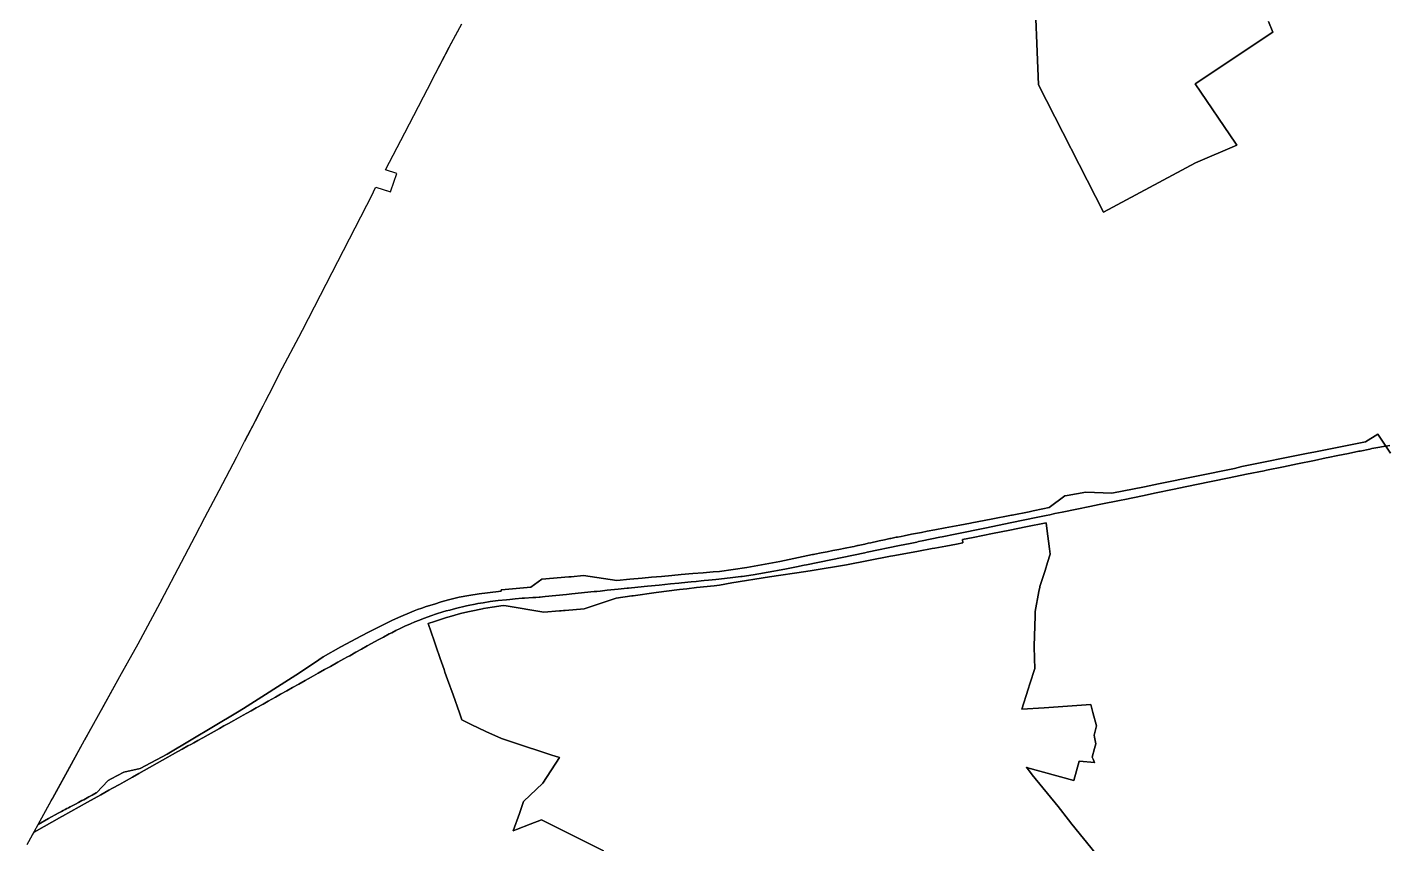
# Model space of a CAD drawing. Header units: inches. Extents: x 11258954 to 11313122, y 3645444 to 3695200.
# Drawn here: x 11263614 to 11276148, y 3655818 to 3663356 of the extents above; entities that cross this region are included whole.
import ezdxf

# ---------------------------------------------------------------- set-up
doc = ezdxf.new("R2010")
doc.units = ezdxf.units.IN
doc.header["$MEASUREMENT"] = 0
for name, color, linetype in [('SchoolBoardDistrict', 253, 'Continuous'), ('SchoolZone_Elementary', 251, 'Continuous'), ('SchoolZone_High', 63, 'Continuous'), ('SchoolZone_Middle', 154, 'Continuous')]:
    doc.layers.add(name, color=color, linetype=linetype)

msp = doc.modelspace()

# ---------------------------------------------------------------- linework, layer by layer
at = {"layer": 'SchoolBoardDistrict'}
for points in [[(11276184.697, 3659495.6555), (11276108.544, 3659482.308), (11276108.1305, 3659482.233), (11276092.081, 3659479.317), (11276019.3115, 3659466.0975), (11276007.9885, 3659464.0405), (11276007.93, 3659464.03), (11276000, 3659462.4), (11275910.471, 3659444.17), (11275898.39, 3659441.71), (11275802.5, 3659422.2), (11275706.25, 3659402.4), (11275616.5, 3659384.1), (11275598.47, 3659380.3545), (11275491.1, 3659358.05), (11275333.45, 3659325.95), (11275202.7, 3659299.05), (11275046.8, 3659266.85), (11275024.8965, 3659262.343), (11274862.927, 3659229.015), (11274701.75, 3659195.85), (11274537.487, 3659162.486), (11274521.8, 3659159.3), (11274310.5, 3659115.75), (11274179.45, 3659088.55), (11274028.15, 3659057.95), (11273902.25, 3659031.75), (11273738.7, 3658998.15), (11273705.9165, 3658991.401), (11273501.9, 3658949.4), (11273416.7, 3658932.1), (11273295.75, 3658906.65), (11273161.55, 3658879.65), (11273095.338, 3658865.997), (11273047.1, 3658856.05), (11273012.743, 3658849.011), (11272936.783, 3658833.3725), (11272681.3, 3658780.775), (11272462.6, 3658735.95), (11272175.7755, 3658677.0015), (11272055.1, 3658652.2), (11272032.214, 3658647.5035), (11271870.138, 3658614.243), (11271837.546, 3658607.555), (11271819.4785, 3658603.848), (11271758.4765, 3658591.331), (11271659.7, 3658571.05), (11271362.25, 3658509.85), (11271341.8365, 3658505.6565), (11271027.35, 3658441.05), (11271027.35, 3658441.1), (11270802.313, 3658395.1985), (11270780.75, 3658390.8), (11270710.0265, 3658376.082), (11270617.85, 3658356.9), (11270536.226, 3658340.9995), (11270500.55, 3658334.05), (11270312.6, 3658301.4), (11270208.3615, 3658286.6705), (11270197.6, 3658285.15), (11270099.85, 3658273.95), (11269965.4435, 3658259.144), (11269900, 3658252.55), (11269858.6495, 3658248.479), (11269831.95, 3658245.85), (11269786.175, 3658241.35), (11269740.4, 3658236.85), (11269649, 3658227.45), (11269626.594, 3658225.2575), (11269548.35, 3658217.6), (11269442.45, 3658206.8), (11269336.8, 3658196.15), (11269247.3, 3658187.15), (11269161.45, 3658178.25), (11269149.4895, 3658177.028), (11269065.05, 3658168.4), (11268964.6, 3658158.35), (11268901.0905, 3658151.9655), (11268869.6, 3658148.8), (11268843.1545, 3658146.133), (11268638.6485, 3658125.5465), (11268589.6, 3658120.5), (11268489.5, 3658110.2), (11268390.7, 3658100), (11268368.3, 3658097.675), (11268345.809, 3658095.349), (11268336.15, 3658094.35), (11268306.825, 3658092.95), (11268277.5, 3658091.55), (11268201.2, 3658086.25), (11268180.1585, 3658084.4765), (11268114, 3658078.9), (11268065.6745, 3658074.6315), (11268034.75, 3658071.9), (11267957.9, 3658064.25), (11267885.15, 3658054.55), (11267818.9, 3658044.1), (11267770.8105, 3658036.134), (11267745.25, 3658031.9), (11267682.7, 3658019.2), (11267667.557, 3658015.715), (11267628.6, 3658006.75), (11267601.25, 3658000), (11267600.592, 3657999.838), (11267564.8, 3657991), (11267511.2, 3657976.65), (11267480.075, 3657967.575), (11267448.95, 3657958.5), (11267390, 3657940.05), (11267336.65, 3657922), (11267279, 3657901.1), (11267255.625, 3657892.55), (11267232.25, 3657884), (11267188.85, 3657866.3), (11267149.2, 3657849.35), (11267097.5, 3657826.6), (11267080.2225, 3657818.524), (11267054.5, 3657806.5), (11267013.3, 3657786.35), (11266976.1, 3657767.525), (11266952.2, 3657755.45), (11266900, 3657727.5), (11266850.75, 3657701.55), (11266790.95, 3657668.2), (11266751.3, 3657646.1), (11266698.2, 3657616.55), (11266645.7, 3657587.15), (11266588.8, 3657555.2), (11266569.201, 3657544.278), (11266534.25, 3657524.8), (11266479.1, 3657494.1), (11266411.75, 3657456.3), (11266357.7, 3657426.35), (11266298.7, 3657393.35), (11266234.9, 3657357.3), (11266178, 3657325.65), (11266119.1, 3657292.75), (11266061.7, 3657260.75), (11266008.3, 3657230.9), (11265951.85, 3657199.25), (11265904.95, 3657172.85), (11265835.95, 3657134.55), (11265790.95, 3657108.95), (11265725.9, 3657072.95), (11265679.6, 3657047.3), (11265639.65, 3657024.55), (11265605.187, 3657005.4005), (11265583.5, 3656993.35), (11265519.55, 3656957.85), (11265471.05, 3656930.35), (11265429, 3656907.4), (11265387.15, 3656884.05), (11265339.3, 3656856.85), (11265282.85, 3656825.35), (11265232.55, 3656797.3), (11265189.05, 3656773.2), (11265151.4, 3656751.95), (11265124.125, 3656736.75), (11265096.85, 3656721.55), (11265044.6, 3656692.3), (11265004.6, 3656669.75), (11264954.35, 3656642.1), (11264911.9, 3656617.95), (11264642.9205, 3656467.7545), (11264583.75, 3656434.2), (11264507.2, 3656391.55), (11264485.85, 3656379.375), (11264464.5, 3656367.2), (11264401.95, 3656332.75), (11264367.15, 3656313.125), (11264291.975, 3656271.128), (11264170.5885, 3656203.3145), (11263938.0425, 3656073.4), (11263934.465, 3656071.4015), (11263676.704, 3655927.4015), (11263689.991, 3655951.4775), (11263702.915, 3655974.896), (11263714.9065, 3655996.625), (11263839.0615, 3656222.0745), (11263849.795, 3656241.565), (11264003.6915, 3656521.0215), (11264143.433, 3656774.7745), (11264145.844, 3656779.125), (11264469.25, 3657362.75), (11264637.2605, 3657665.928), (11264840.416, 3658044.1215), (11264852.315, 3658066.7485), (11264858.3165, 3658078.1605), (11264880.813, 3658120.939), (11265006.337, 3658359.791), (11265163.8665, 3658659.46), (11265253.7965, 3658830.3925), (11265384.317, 3659079.872), (11265384.3465, 3659079.9275), (11265384.3505, 3659079.936), (11265546.469, 3659391.375), (11265619.722, 3659531.965), (11265621.5315, 3659535.4375), (11265638.369, 3659567.8905), (11265649.9375, 3659590.1875), (11265719.6565, 3659724.125), (11265755.1405, 3659792.281), (11265790.625, 3659860.4375), (11265800.223, 3659878.879), (11265813.6875, 3659904.75), (11265879.469, 3660034.4375), (11265879.7985, 3660035.0985), (11265945.219, 3660166.375), (11265960.3995, 3660194.927), (11265968.8125, 3660210.75), (11266119.094, 3660493.6875), (11266152.25, 3660558.0625), (11266318.875, 3660881.625), (11266798, 3661814.625), (11266819.1935, 3661857.138), (11266829.625, 3661878.0625), (11266964.1165, 3661836.4915), (11266965.651, 3661840.766), (11266967.1855, 3661845.04), (11267023.1255, 3662006.6465), (11266920.625, 3662040.125), (11267097.7815, 3662381.125), (11267223.4, 3662623.1655), (11267269.5345, 3662712.137), (11267307.219, 3662784.8125), (11267381.2815, 3662927.6875), (11267506.1795, 3663167.8075), (11267507.9375, 3663171.1875), (11267568.147, 3663284.7995), (11267622.375, 3663387.125)], [(11263613.5, 3655812.875), (11263663.141, 3655902.825), (11263676.704, 3655927.4015), (11263934.465, 3656071.4015), (11263938.0425, 3656073.4), (11264170.5885, 3656203.3145), (11264291.975, 3656271.128), (11264367.15, 3656313.125), (11264401.95, 3656332.75), (11264464.5, 3656367.2), (11264485.85, 3656379.375), (11264507.2, 3656391.55), (11264583.75, 3656434.2), (11264642.9205, 3656467.7545), (11264911.9, 3656617.95), (11264954.35, 3656642.1), (11265004.6, 3656669.75), (11265044.6, 3656692.3), (11265096.85, 3656721.55), (11265124.125, 3656736.75), (11265151.4, 3656751.95), (11265189.05, 3656773.2), (11265232.55, 3656797.3), (11265282.85, 3656825.35), (11265339.3, 3656856.85), (11265387.15, 3656884.05), (11265429, 3656907.4), (11265471.05, 3656930.35), (11265519.55, 3656957.85), (11265583.5, 3656993.35), (11265605.187, 3657005.4005), (11265639.65, 3657024.55), (11265679.6, 3657047.3), (11265725.9, 3657072.95), (11265790.95, 3657108.95), (11265835.95, 3657134.55), (11265904.95, 3657172.85), (11265951.85, 3657199.25), (11266008.3, 3657230.9), (11266061.7, 3657260.75), (11266119.1, 3657292.75), (11266178, 3657325.65), (11266234.9, 3657357.3), (11266298.7, 3657393.35), (11266357.7, 3657426.35), (11266411.75, 3657456.3), (11266479.1, 3657494.1), (11266534.25, 3657524.8), (11266569.201, 3657544.278), (11266588.8, 3657555.2), (11266645.7, 3657587.15), (11266698.2, 3657616.55), (11266751.3, 3657646.1), (11266790.95, 3657668.2), (11266850.75, 3657701.55), (11266900, 3657727.5), (11266952.2, 3657755.45), (11266976.1, 3657767.525), (11267013.3, 3657786.35), (11267054.5, 3657806.5), (11267080.2225, 3657818.524), (11267097.5, 3657826.6), (11267149.2, 3657849.35), (11267188.85, 3657866.3), (11267232.25, 3657884), (11267255.625, 3657892.55), (11267279, 3657901.1), (11267336.65, 3657922), (11267390, 3657940.05), (11267448.95, 3657958.5), (11267480.075, 3657967.575), (11267511.2, 3657976.65), (11267564.8, 3657991), (11267600.592, 3657999.838), (11267601.25, 3658000), (11267628.6, 3658006.75), (11267667.557, 3658015.715), (11267682.7, 3658019.2), (11267745.25, 3658031.9), (11267770.8105, 3658036.134), (11267818.9, 3658044.1), (11267885.15, 3658054.55), (11267957.9, 3658064.25), (11268034.75, 3658071.9), (11268065.6745, 3658074.6315), (11268114, 3658078.9), (11268180.1585, 3658084.4765), (11268201.2, 3658086.25), (11268277.5, 3658091.55), (11268306.825, 3658092.95), (11268336.15, 3658094.35), (11268345.809, 3658095.349), (11268368.3, 3658097.675), (11268390.7, 3658100), (11268489.5, 3658110.2), (11268589.6, 3658120.5), (11268638.6485, 3658125.5465), (11268843.1545, 3658146.133), (11268869.6, 3658148.8), (11268901.0905, 3658151.9655), (11268964.6, 3658158.35), (11269065.05, 3658168.4), (11269149.4895, 3658177.028), (11269161.45, 3658178.25), (11269247.3, 3658187.15), (11269336.8, 3658196.15), (11269442.45, 3658206.8), (11269548.35, 3658217.6), (11269626.594, 3658225.2575), (11269649, 3658227.45), (11269740.4, 3658236.85), (11269786.175, 3658241.35), (11269831.95, 3658245.85), (11269858.6495, 3658248.479), (11269900, 3658252.55), (11269965.4435, 3658259.144), (11270099.85, 3658273.95), (11270197.6, 3658285.15), (11270208.3615, 3658286.6705), (11270312.6, 3658301.4), (11270500.55, 3658334.05), (11270536.226, 3658340.9995), (11270617.85, 3658356.9), (11270710.0265, 3658376.082), (11270780.75, 3658390.8), (11270802.313, 3658395.1985), (11271027.35, 3658441.1), (11271027.35, 3658441.05), (11271341.8365, 3658505.6565), (11271362.25, 3658509.85), (11271659.7, 3658571.05), (11271758.4765, 3658591.331), (11271819.4785, 3658603.848), (11271837.546, 3658607.555), (11271870.138, 3658614.243), (11272032.214, 3658647.5035), (11272055.1, 3658652.2), (11272175.7755, 3658677.0015), (11272462.6, 3658735.95), (11272681.3, 3658780.775), (11272936.783, 3658833.3725), (11273012.743, 3658849.011), (11273047.1, 3658856.05), (11273095.338, 3658865.997), (11273161.55, 3658879.65), (11273295.75, 3658906.65), (11273416.7, 3658932.1), (11273501.9, 3658949.4), (11273705.9165, 3658991.401), (11273738.7, 3658998.15), (11273902.25, 3659031.75), (11274028.15, 3659057.95), (11274179.45, 3659088.55), (11274310.5, 3659115.75), (11274521.8, 3659159.3), (11274537.487, 3659162.486), (11274701.75, 3659195.85), (11274862.927, 3659229.015), (11275024.8965, 3659262.343), (11275046.8, 3659266.85), (11275202.7, 3659299.05), (11275333.45, 3659325.95), (11275491.1, 3659358.05), (11275598.47, 3659380.3545), (11275616.5, 3659384.1), (11275706.25, 3659402.4), (11275802.5, 3659422.2), (11275898.39, 3659441.71), (11275910.471, 3659444.17), (11276000, 3659462.4), (11276007.93, 3659464.03), (11276007.9885, 3659464.0405), (11276019.3115, 3659466.0975), (11276092.081, 3659479.317), (11276108.1305, 3659482.233), (11276108.544, 3659482.308), (11276184.697, 3659495.6555)]]:
    msp.add_lwpolyline(points, dxfattribs=at)
at = {"layer": 'SchoolZone_Elementary'}
for points in [[(11275066.7, 3663407.5655, 0), (11275105.125, 3663311.129, 0), (11274748.4985, 3663074.1745, 0), (11274513.2765, 3662917.7225, 0), (11274388.376, 3662834.675, 0), (11274761.5825, 3662284.279, 0), (11274772.283, 3662266.403, 0), (11274393.0455, 3662102.665, 0), (11273543.1515, 3661647.7215, 0), (11272943.3405, 3662822.5795, 0), (11272903.2315, 3663817.451, 0)], [(11272903.2315, 3663817.451, 0), (11272943.3405, 3662822.5795, 0), (11273543.1515, 3661647.7215, 0), (11274393.0455, 3662102.665, 0), (11274772.283, 3662266.403, 0), (11274761.5825, 3662284.279, 0), (11274388.376, 3662834.675, 0), (11274513.2765, 3662917.7225, 0), (11274748.4985, 3663074.1745, 0), (11275105.125, 3663311.129, 0), (11275066.7, 3663407.5655, 0)], [(11276189.1835, 3659425.5365, 0), (11276072.535, 3659598.9225, 0), (11275960.2655, 3659527.8445, 0), (11275484.457, 3659433.7685, 0), (11275431.1195, 3659423.2225, 0), (11274818.283, 3659302.054, 0), (11274751.3125, 3659283.75, 0), (11274049.094, 3659139.9375, 0), (11273922.594, 3659114.0625, 0), (11273619.094, 3659055.25, 0), (11273378.594, 3659063.4375, 0), (11273207.875, 3659034.1875, 0), (11273184.9065, 3659030.25, 0), (11273040.6565, 3658921.375, 0), (11272984.094, 3658909.625, 0), (11272895, 3658891.1875, 0), (11272856.969, 3658883.6875, 0), (11272700.3125, 3658852.875, 0), (11272693.719, 3658851.625, 0), (11272505.6875, 3658814.625, 0), (11272329.375, 3658779.9375, 0), (11272317.344, 3658777.75, 0), (11272218.5625, 3658759.5, 0), (11272081.5315, 3658734.25, 0), (11271988, 3658717, 0), (11271915.625, 3658703.6875, 0), (11271864, 3658693.5625, 0), (11271770.4065, 3658675.1875, 0), (11271703.219, 3658662, 0), (11271676.3125, 3658656.6875, 0), (11271641.625, 3658649.875, 0), (11271631.3125, 3658647.875, 0), (11271580.75, 3658637, 0), (11271572.375, 3658635.1875, 0), (11271522.25, 3658624.4375, 0), (11271472.219, 3658613.6875, 0), (11271461.3125, 3658611.375, 0), (11271397.5, 3658597.6875, 0), (11271373.0315, 3658592.4375, 0), (11271342.4375, 3658585.875, 0), (11271280.969, 3658572.6875, 0), (11271272.5315, 3658570.875, 0), (11271241.75, 3658564.25, 0), (11271225.2815, 3658561, 0), (11271160.844, 3658548.125, 0), (11271100.875, 3658536.25, 0), (11271046.125, 3658525.3125, 0), (11270995.125, 3658515.1875, 0), (11270936.969, 3658503.625, 0), (11270878.5, 3658492, 0), (11270868.594, 3658490, 0), (11270858.1565, 3658487.8125, 0), (11270556.5, 3658425.375, 0), (11270252.7815, 3658369.1875, 0), (11270000, 3658331.0625, 0), (11269941.219, 3658329.25, 0), (11269848.844, 3658321.25, 0), (11269754.2815, 3658312.875, 0), (11269646.3125, 3658304.875, 0), (11269559.5315, 3658295.875, 0), (11269464.969, 3658287.5, 0), (11269374.594, 3658279.875, 0), (11269287.8125, 3658271.875, 0), (11269174.4375, 3658261.5, 0), (11269053.2815, 3658248.3125, 0), (11268744.969, 3658293.875, 0), (11268630.844, 3658284.25, 0), (11268624.5315, 3658283.6875, 0), (11268609.844, 3658282.4375, 0), (11268360.25, 3658261.3125, 0), (11268259.094, 3658186.6875, 0), (11267988.706, 3658164.22, 0), (11267987.5625, 3658164.125, 0), (11267987.5625, 3658150.217, 0), (11267987.5625, 3658149.3125, 0), (11267859.4065, 3658135.6875, 0), (11267781.8125, 3658127.125, 0), (11267688.4375, 3658111.75, 0), (11267600.0625, 3658095.5, 0), (11267501.6875, 3658070.3125, 0), (11267433.719, 3658052.125, 0), (11267372.125, 3658031.9375, 0), (11267293.75, 3658007.5625, 0), (11267253.969, 3657994.375, 0), (11267214.1875, 3657981.1875, 0), (11267184.375, 3657969.5625, 0), (11267139.4065, 3657952, 0), (11267061.219, 3657917.375, 0), (11266983.0315, 3657882.1875, 0), (11266908.469, 3657845, 0), (11266902.534, 3657841.969, 0), (11266836.875, 3657808.4375, 0), (11266763.094, 3657770.8125, 0), (11266696.469, 3657738.375, 0), (11266508.5625, 3657635.875, 0), (11266343, 3657545.0625, 0), (11266303.4715, 3657518.223, 0), (11266124.6565, 3657396.75, 0), (11265608.137, 3657067.785, 0), (11265552.803, 3657034.388, 0), (11264905.9995, 3656646.6685, 0), (11264656.208, 3656513.9515, 0), (11264504.906, 3656479.386, 0), (11264388.321, 3656417.4575, 0), (11264360.4055, 3656402.615, 0), (11264360.0665, 3656402.4345, 0), (11264251.9055, 3656288.7145, 0), (11264251.101, 3656287.869, 0), (11264213.8435, 3656268.06, 0), (11264183.573, 3656251.964, 0), (11264167.362, 3656243.3445, 0), (11264151.151, 3656234.725, 0), (11264134.9405, 3656226.1055, 0), (11264118.7295, 3656217.486, 0), (11264102.5185, 3656208.8665, 0), (11264086.3075, 3656200.247, 0), (11264058.168, 3656185.285, 0), (11264027.8475, 3656169.163, 0), (11264011.6545, 3656160.553, 0), (11263995.461, 3656151.943, 0), (11263979.268, 3656143.333, 0), (11263963.0745, 3656134.7225, 0), (11263946.881, 3656126.1125, 0), (11263930.688, 3656117.5025, 0), (11263900.3675, 3656101.381, 0), (11263809.115, 3656052.861, 0), (11263715.7675, 3655997.139, 0), (11263714.9065, 3655996.625, 0), (11264143.433, 3656774.7745, 0), (11264313.7615, 3657082.1525, 0), (11264485.1235, 3657391.394, 0), (11264637.2605, 3657665.928, 0), (11264840.416, 3658044.1215, 0), (11264880.813, 3658120.939, 0), (11265006.337, 3658359.791, 0), (11265163.8665, 3658659.46, 0), (11265253.7965, 3658830.3925, 0), (11265384.318, 3659079.874, 0), (11265384.347, 3659079.929, 0), (11265384.3505, 3659079.936, 0), (11265546.469, 3659391.375, 0), (11265619.722, 3659531.965, 0), (11265621.5305, 3659535.438, 0), (11265647.9525, 3659586.1815, 0), (11265719.6565, 3659724.125, 0), (11265790.625, 3659860.4375, 0), (11265813.6875, 3659904.75, 0), (11265879.469, 3660034.4375, 0), (11265945.219, 3660166.375, 0), (11265968.8125, 3660210.75, 0), (11266119.094, 3660493.6875, 0), (11266152.25, 3660558.0625, 0), (11266318.875, 3660881.625, 0), (11266798, 3661814.625, 0), (11266819.1935, 3661857.138, 0), (11266829.625, 3661878.0625, 0), (11266947.759, 3661841.5475, 0), (11266964.1165, 3661836.4915, 0), (11266967.1855, 3661845.04, 0), (11267023.1255, 3662006.6465, 0), (11266920.625, 3662040.125, 0), (11267097.7815, 3662381.125, 0), (11267223.4, 3662623.1655, 0), (11267269.5345, 3662712.137, 0), (11267307.219, 3662784.8125, 0), (11267381.2815, 3662927.6875, 0), (11267507.9375, 3663171.1875, 0), (11267622.375, 3663387.125, 0)], [(11263613.5, 3655812.875, 0), (11263714.9065, 3655996.625, 0), (11263715.7675, 3655997.139, 0), (11263809.115, 3656052.861, 0), (11263900.3675, 3656101.381, 0), (11263930.688, 3656117.5025, 0), (11263946.881, 3656126.1125, 0), (11263963.0745, 3656134.7225, 0), (11263979.268, 3656143.333, 0), (11263995.461, 3656151.943, 0), (11264011.6545, 3656160.553, 0), (11264027.8475, 3656169.163, 0), (11264058.168, 3656185.285, 0), (11264086.3075, 3656200.247, 0), (11264102.5185, 3656208.8665, 0), (11264118.7295, 3656217.486, 0), (11264134.9405, 3656226.1055, 0), (11264151.151, 3656234.725, 0), (11264167.362, 3656243.3445, 0), (11264183.573, 3656251.964, 0), (11264213.8435, 3656268.06, 0), (11264251.101, 3656287.869, 0), (11264251.9055, 3656288.7145, 0), (11264360.0665, 3656402.4345, 0), (11264360.4055, 3656402.615, 0), (11264388.321, 3656417.4575, 0), (11264504.906, 3656479.386, 0), (11264656.208, 3656513.9515, 0), (11264905.9995, 3656646.6685, 0), (11265552.803, 3657034.388, 0), (11265608.137, 3657067.785, 0), (11266124.6565, 3657396.75, 0), (11266303.4715, 3657518.223, 0), (11266343, 3657545.0625, 0), (11266508.5625, 3657635.875, 0), (11266696.469, 3657738.375, 0), (11266763.094, 3657770.8125, 0), (11266836.875, 3657808.4375, 0), (11266902.534, 3657841.969, 0), (11266908.469, 3657845, 0), (11266983.0315, 3657882.1875, 0), (11267061.219, 3657917.375, 0), (11267139.4065, 3657952, 0), (11267184.375, 3657969.5625, 0), (11267214.1875, 3657981.1875, 0), (11267253.969, 3657994.375, 0), (11267293.75, 3658007.5625, 0), (11267372.125, 3658031.9375, 0), (11267433.719, 3658052.125, 0), (11267501.6875, 3658070.3125, 0), (11267600.0625, 3658095.5, 0), (11267688.4375, 3658111.75, 0), (11267781.8125, 3658127.125, 0), (11267859.4065, 3658135.6875, 0), (11267987.5625, 3658149.3125, 0), (11267987.5625, 3658150.217, 0), (11267987.5625, 3658164.125, 0), (11267988.706, 3658164.22, 0), (11268259.094, 3658186.6875, 0), (11268360.25, 3658261.3125, 0), (11268609.844, 3658282.4375, 0), (11268624.5315, 3658283.6875, 0), (11268630.844, 3658284.25, 0), (11268744.969, 3658293.875, 0), (11269053.2815, 3658248.3125, 0), (11269174.4375, 3658261.5, 0), (11269287.8125, 3658271.875, 0), (11269374.594, 3658279.875, 0), (11269464.969, 3658287.5, 0), (11269559.5315, 3658295.875, 0), (11269646.3125, 3658304.875, 0), (11269754.2815, 3658312.875, 0), (11269848.844, 3658321.25, 0), (11269941.219, 3658329.25, 0), (11270000, 3658331.0625, 0), (11270252.7815, 3658369.1875, 0), (11270556.5, 3658425.375, 0), (11270858.1565, 3658487.8125, 0), (11270868.594, 3658490, 0), (11270878.5, 3658492, 0), (11270936.969, 3658503.625, 0), (11270995.125, 3658515.1875, 0), (11271046.125, 3658525.3125, 0), (11271100.875, 3658536.25, 0), (11271160.844, 3658548.125, 0), (11271225.2815, 3658561, 0), (11271241.75, 3658564.25, 0), (11271272.5315, 3658570.875, 0), (11271280.969, 3658572.6875, 0), (11271342.4375, 3658585.875, 0), (11271373.0315, 3658592.4375, 0), (11271397.5, 3658597.6875, 0), (11271461.3125, 3658611.375, 0), (11271472.219, 3658613.6875, 0), (11271522.25, 3658624.4375, 0), (11271572.375, 3658635.1875, 0), (11271580.75, 3658637, 0), (11271631.3125, 3658647.875, 0), (11271641.625, 3658649.875, 0), (11271676.3125, 3658656.6875, 0), (11271703.219, 3658662, 0), (11271770.4065, 3658675.1875, 0), (11271864, 3658693.5625, 0), (11271915.625, 3658703.6875, 0), (11271988, 3658717, 0), (11272081.5315, 3658734.25, 0), (11272218.5625, 3658759.5, 0), (11272317.344, 3658777.75, 0), (11272329.375, 3658779.9375, 0), (11272505.6875, 3658814.625, 0), (11272693.719, 3658851.625, 0), (11272700.3125, 3658852.875, 0), (11272856.969, 3658883.6875, 0), (11272895, 3658891.1875, 0), (11272984.094, 3658909.625, 0), (11273040.6565, 3658921.375, 0), (11273184.9065, 3659030.25, 0), (11273207.875, 3659034.1875, 0), (11273378.594, 3659063.4375, 0), (11273619.094, 3659055.25, 0), (11273922.594, 3659114.0625, 0), (11274049.094, 3659139.9375, 0), (11274751.3125, 3659283.75, 0), (11274818.283, 3659302.054, 0), (11275431.1195, 3659423.2225, 0), (11275484.457, 3659433.7685, 0), (11275960.2655, 3659527.8445, 0), (11276072.535, 3659598.9225, 0), (11276189.1835, 3659425.5365, 0)], [(11268930.507, 3655752.6975, 0), (11268358.5855, 3656040.767, 0), (11268254.8745, 3656000, 0), (11268128.8815, 3655950.4745, 0), (11268096.413, 3655937.7115, 0), (11268154.7425, 3656099.7815, 0), (11268193.829, 3656208.385, 0), (11268369.7765, 3656379.523, 0), (11268524.625, 3656615.3125, 0), (11268515.1565, 3656618.25, 0), (11268453.8125, 3656637.4375, 0), (11268092.145, 3656755.712, 0), (11267988.381, 3656789.6455, 0), (11267844.844, 3656856.5625, 0), (11267708.2815, 3656921.375, 0), (11267622.25, 3656962.25, 0), (11267601.469, 3657028.25, 0), (11267542.0315, 3657194.7815, 0), (11267491.7815, 3657335.625, 0), (11267468.094, 3657401.9375, 0), (11267459.125, 3657427.875, 0), (11267424.625, 3657527.75, 0), (11267384.0315, 3657645.3125, 0), (11267367.469, 3657693.1875, 0), (11267312.5, 3657852.25, 0), (11267313.8585, 3657852.654, 0), (11267370.719, 3657869.5625, 0), (11267408.875, 3657882.3125, 0), (11267482.094, 3657906.75, 0), (11267507.2815, 3657914.3125, 0), (11267558.2815, 3657929.5625, 0), (11267612.094, 3657944.5, 0), (11267623.875, 3657947.75, 0), (11267693.0315, 3657963.5625, 0), (11267709.344, 3657966.875, 0), (11267814.0315, 3657987.9375, 0), (11267822, 3657989.5625, 0), (11267902.375, 3658002.5625, 0), (11268003.344, 3658018.9375, 0), (11268031.219, 3658014.3125, 0), (11268381.0625, 3657956.5625, 0), (11268524.2815, 3657968.5625, 0), (11268538.875, 3657969.8125, 0), (11268561.6875, 3657971.6875, 0), (11268576.094, 3657972.9375, 0), (11268753.1565, 3657987.75, 0), (11269046.6875, 3658086.9375, 0), (11269190.844, 3658107.125, 0), (11269196.6565, 3658107.875, 0), (11269205.2815, 3658109, 0), (11269416.7815, 3658136.9375, 0), (11269630.3125, 3658164.6875, 0), (11269700.5315, 3658173.5625, 0), (11269788.875, 3658184.6875, 0), (11269950.6155, 3658200.769, 0), (11270000, 3658206.5, 0), (11270115.125, 3658226.9375, 0), (11270461.6565, 3658283.3125, 0), (11270795.625, 3658332.8125, 0), (11270854.594, 3658341.5625, 0), (11271172.125, 3658392.375, 0), (11271579.25, 3658472.125, 0), (11271598.094, 3658475.8125, 0), (11271786.9335, 3658510.99, 0), (11271837.461, 3658520.365, 0), (11271963.625, 3658543.875, 0), (11271985.5515, 3658547.9635, 0), (11272088.4065, 3658567.25, 0), (11272186.9065, 3658585.6875, 0), (11272246.834, 3658596.8755, 0), (11272246.6895, 3658597.661, 0), (11272241.1795, 3658627.6075, 0), (11272242.4655, 3658627.86, 0), (11272341.0305, 3658647.2085, 0), (11272519.06, 3658682.174, 0), (11272678.257, 3658714.079, 0), (11272825.211, 3658744.1555, 0), (11273013.586, 3658782.709, 0), (11273020.6845, 3658728.169, 0), (11273044.949, 3658541.7415, 0), (11273051.4175, 3658492.0405, 0), (11273027.5925, 3658416.3625, 0), (11273004.098, 3658341.7335, 0), (11272980.6035, 3658267.1045, 0), (11272957.1085, 3658192.475, 0), (11272955.259, 3658186.5995, 0), (11272946.571, 3658146.1315, 0), (11272912.4065, 3657961.625, 0), (11272911.344, 3657921.5625, 0), (11272904, 3657644.5, 0), (11272907.469, 3657525.375, 0), (11272909.9375, 3657440.625, 0), (11272910, 3657438, 0), (11272864.5, 3657295.3125, 0), (11272849.25, 3657247.5, 0), (11272789.75, 3657060.875, 0), (11272994.4375, 3657074.5625, 0), (11273425.75, 3657103.4375, 0), (11273445.625, 3657031.625, 0), (11273479.0315, 3656908, 0), (11273456.0315, 3656823, 0), (11273459.9065, 3656802.375, 0), (11273471.219, 3656742.3125, 0), (11273458.625, 3656697.3125, 0), (11273437, 3656619.875, 0), (11273447.1565, 3656598.75, 0), (11273453.2815, 3656586, 0), (11273461.343, 3656569.234, 0), (11273461.9065, 3656568.0625, 0), (11273319.99, 3656580.179, 0), (11273319.1565, 3656580.25, 0), (11273269.29, 3656403.872, 0), (11273268.9375, 3656402.625, 0), (11272834.1235, 3656524.2385, 0), (11272831.625, 3656524.9375, 0), (11272885.7815, 3656456, 0), (11273124.5, 3656163.3125, 0), (11273219.9065, 3656039.3125, 0), (11273250.1875, 3656000, 0), (11273574.75, 3655602.0625, 0)], [(11273574.75, 3655602.0625, 0), (11273250.1875, 3656000, 0), (11273219.9065, 3656039.3125, 0), (11273124.5, 3656163.3125, 0), (11272885.7815, 3656456, 0), (11272831.625, 3656524.9375, 0), (11272834.1235, 3656524.2385, 0), (11273268.9375, 3656402.625, 0), (11273269.29, 3656403.872, 0), (11273319.1565, 3656580.25, 0), (11273319.99, 3656580.179, 0), (11273461.9065, 3656568.0625, 0), (11273461.343, 3656569.234, 0), (11273453.2815, 3656586, 0), (11273447.1565, 3656598.75, 0), (11273437, 3656619.875, 0), (11273458.625, 3656697.3125, 0), (11273471.219, 3656742.3125, 0), (11273459.9065, 3656802.375, 0), (11273456.0315, 3656823, 0), (11273479.0315, 3656908, 0), (11273445.625, 3657031.625, 0), (11273425.75, 3657103.4375, 0), (11272994.4375, 3657074.5625, 0), (11272789.75, 3657060.875, 0), (11272849.25, 3657247.5, 0), (11272864.5, 3657295.3125, 0), (11272910, 3657438, 0), (11272909.9375, 3657440.625, 0), (11272907.469, 3657525.375, 0), (11272904, 3657644.5, 0), (11272911.344, 3657921.5625, 0), (11272912.4065, 3657961.625, 0), (11272946.571, 3658146.1315, 0), (11272955.259, 3658186.5995, 0), (11272957.1085, 3658192.475, 0), (11272980.6035, 3658267.1045, 0), (11273004.098, 3658341.7335, 0), (11273027.5925, 3658416.3625, 0), (11273051.4175, 3658492.0405, 0), (11273044.949, 3658541.7415, 0), (11273020.6845, 3658728.169, 0), (11273013.586, 3658782.709, 0), (11272825.211, 3658744.1555, 0), (11272678.257, 3658714.079, 0), (11272519.06, 3658682.174, 0), (11272341.0305, 3658647.2085, 0), (11272242.4655, 3658627.86, 0), (11272241.1795, 3658627.6075, 0), (11272246.6895, 3658597.661, 0), (11272246.834, 3658596.8755, 0), (11272186.9065, 3658585.6875, 0), (11272088.4065, 3658567.25, 0), (11271985.5515, 3658547.9635, 0), (11271963.625, 3658543.875, 0), (11271837.461, 3658520.365, 0), (11271786.9335, 3658510.99, 0), (11271598.094, 3658475.8125, 0), (11271579.25, 3658472.125, 0), (11271172.125, 3658392.375, 0), (11270854.594, 3658341.5625, 0), (11270795.625, 3658332.8125, 0), (11270461.6565, 3658283.3125, 0), (11270115.125, 3658226.9375, 0), (11270000, 3658206.5, 0), (11269950.6155, 3658200.769, 0), (11269788.875, 3658184.6875, 0), (11269700.5315, 3658173.5625, 0), (11269630.3125, 3658164.6875, 0), (11269416.7815, 3658136.9375, 0), (11269205.2815, 3658109, 0), (11269196.6565, 3658107.875, 0), (11269190.844, 3658107.125, 0), (11269046.6875, 3658086.9375, 0), (11268753.1565, 3657987.75, 0), (11268576.094, 3657972.9375, 0), (11268561.6875, 3657971.6875, 0), (11268538.875, 3657969.8125, 0), (11268524.2815, 3657968.5625, 0), (11268381.0625, 3657956.5625, 0), (11268031.219, 3658014.3125, 0), (11268003.344, 3658018.9375, 0), (11267902.375, 3658002.5625, 0), (11267822, 3657989.5625, 0), (11267814.0315, 3657987.9375, 0), (11267709.344, 3657966.875, 0), (11267693.0315, 3657963.5625, 0), (11267623.875, 3657947.75, 0), (11267612.094, 3657944.5, 0), (11267558.2815, 3657929.5625, 0), (11267507.2815, 3657914.3125, 0), (11267482.094, 3657906.75, 0), (11267408.875, 3657882.3125, 0), (11267370.719, 3657869.5625, 0), (11267313.8585, 3657852.654, 0), (11267312.5, 3657852.25, 0), (11267367.469, 3657693.1875, 0), (11267384.0315, 3657645.3125, 0), (11267424.625, 3657527.75, 0), (11267459.125, 3657427.875, 0), (11267468.094, 3657401.9375, 0), (11267491.7815, 3657335.625, 0), (11267542.0315, 3657194.7815, 0), (11267601.469, 3657028.25, 0), (11267622.25, 3656962.25, 0), (11267708.2815, 3656921.375, 0), (11267844.844, 3656856.5625, 0), (11267988.381, 3656789.6455, 0), (11268092.145, 3656755.712, 0), (11268453.8125, 3656637.4375, 0), (11268515.1565, 3656618.25, 0), (11268524.625, 3656615.3125, 0), (11268369.7765, 3656379.523, 0), (11268193.829, 3656208.385, 0), (11268154.7425, 3656099.7815, 0), (11268096.413, 3655937.7115, 0), (11268128.8815, 3655950.4745, 0), (11268254.8745, 3656000, 0), (11268358.5855, 3656040.767, 0), (11268930.507, 3655752.6975, 0)]]:
    msp.add_polyline3d(points, dxfattribs=at)
at = {"layer": 'SchoolZone_High'}
msp.add_polyline3d([(11263613.5, 3655812.875, 0), (11263714.9065, 3655996.625, 0), (11264143.433, 3656774.7745, 0), (11264313.7615, 3657082.1525, 0), (11264485.1235, 3657391.394, 0), (11264637.2605, 3657665.928, 0), (11264840.416, 3658044.1215, 0), (11264880.813, 3658120.939, 0), (11265006.337, 3658359.791, 0), (11265163.8665, 3658659.46, 0), (11265253.7965, 3658830.3925, 0), (11265384.318, 3659079.874, 0), (11265384.347, 3659079.929, 0), (11265384.3505, 3659079.936, 0), (11265546.469, 3659391.375, 0), (11265619.722, 3659531.965, 0), (11265621.5305, 3659535.438, 0), (11265647.9525, 3659586.1815, 0), (11265719.6565, 3659724.125, 0), (11265790.625, 3659860.4375, 0), (11265813.6875, 3659904.75, 0), (11265879.469, 3660034.4375, 0), (11265945.219, 3660166.375, 0), (11265968.8125, 3660210.75, 0), (11266119.094, 3660493.6875, 0), (11266152.25, 3660558.0625, 0), (11266318.875, 3660881.625, 0), (11266798, 3661814.625, 0), (11266819.1935, 3661857.138, 0), (11266829.625, 3661878.0625, 0), (11266947.759, 3661841.5475, 0), (11266964.1165, 3661836.4915, 0), (11266967.1855, 3661845.04, 0), (11267023.1255, 3662006.6465, 0), (11266920.625, 3662040.125, 0), (11267097.7815, 3662381.125, 0), (11267223.4, 3662623.1655, 0), (11267269.5345, 3662712.137, 0), (11267307.219, 3662784.8125, 0), (11267381.2815, 3662927.6875, 0), (11267507.9375, 3663171.1875, 0), (11267622.375, 3663387.125, 0)], dxfattribs=at)
at = {"layer": 'SchoolZone_Middle'}
msp.add_polyline3d([(11263613.5, 3655812.875, 0), (11263714.9065, 3655996.625, 0), (11264143.433, 3656774.7745, 0), (11264313.7615, 3657082.1525, 0), (11264485.1235, 3657391.394, 0), (11264637.2605, 3657665.928, 0), (11264840.416, 3658044.1215, 0), (11264880.813, 3658120.939, 0), (11265006.337, 3658359.791, 0), (11265163.8665, 3658659.46, 0), (11265253.7965, 3658830.3925, 0), (11265384.318, 3659079.874, 0), (11265384.347, 3659079.929, 0), (11265384.3505, 3659079.936, 0), (11265546.469, 3659391.375, 0), (11265619.722, 3659531.965, 0), (11265621.5305, 3659535.438, 0), (11265647.9525, 3659586.1815, 0), (11265719.6565, 3659724.125, 0), (11265790.625, 3659860.4375, 0), (11265813.6875, 3659904.75, 0), (11265879.469, 3660034.4375, 0), (11265945.219, 3660166.375, 0), (11265968.8125, 3660210.75, 0), (11266119.094, 3660493.6875, 0), (11266152.25, 3660558.0625, 0), (11266318.875, 3660881.625, 0), (11266798, 3661814.625, 0), (11266819.1935, 3661857.138, 0), (11266829.625, 3661878.0625, 0), (11266947.759, 3661841.5475, 0), (11266964.1165, 3661836.4915, 0), (11266967.1855, 3661845.04, 0), (11267023.1255, 3662006.6465, 0), (11266920.625, 3662040.125, 0), (11267097.7815, 3662381.125, 0), (11267223.4, 3662623.1655, 0), (11267269.5345, 3662712.137, 0), (11267307.219, 3662784.8125, 0), (11267381.2815, 3662927.6875, 0), (11267507.9375, 3663171.1875, 0), (11267622.375, 3663387.125, 0)], dxfattribs=at)

doc.saveas('drawing.dxf')
